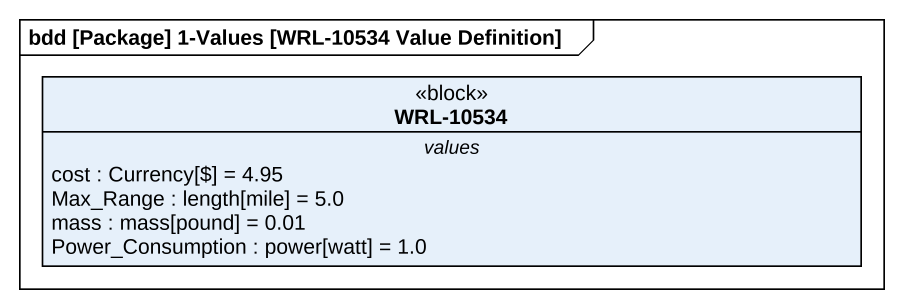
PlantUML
@startuml
mainframe bdd [Package] 1-Values [WRL-10534 Value Definition]
hide circle
hide empty members
class "WRL-10534" as WRL_10534 <<block>> {
  -- values --
  cost : Currency[$] = 4.95
  Max_Range : length[mile] = 5.0
  mass : mass[pound] = 0.01
  Power_Consumption : power[watt] = 1.0
}
@enduml
